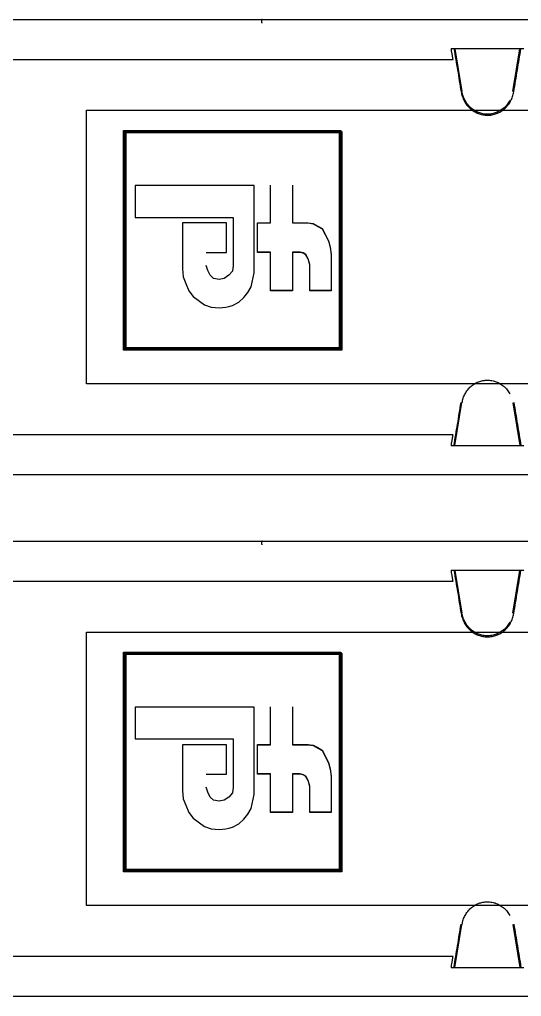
# Model space of a CAD drawing. Header units: metres. Extents: x 0 to 3575, y 0 to 842.
# Drawn here: x 248.7 to 257.15, y 326.55 to 342.99 of the extents above; entities that cross this region are included whole.
import ezdxf

# ---------------------------------------------------------------- set-up
doc = ezdxf.new("R2010")
doc.units = ezdxf.units.M
doc.layers.add('SCHEMATICS', color=7, linetype='Continuous')

msp = doc.modelspace()

# ---------------------------------------------------------------- linework, layer by layer
at = {"layer": 'SCHEMATICS', "color": 7}
for p, q in [((245.115, 342.994), (301.421, 342.994)), ((245.115, 342.994), (301.421, 342.994)), ((257.191, 342.504), (255.97, 342.504)), ((256.032, 342.504), (256.151, 341.781)), ((257.005, 341.781), (257.126, 342.504)), ((244.412, 342.32), (256, 342.32)), ((249.825, 336.859), (249.825, 341.466)), ((249.825, 341.466), (279.111, 341.466)), ((250.446, 341.108), (250.446, 341.128)), ((250.446, 341.128), (250.466, 341.128)), ((250.466, 341.108), (250.446, 341.108)), ((250.446, 337.451), (250.446, 341.108)), ((250.446, 341.108), (250.487, 341.108)), ((250.466, 341.128), (254.109, 341.128)), ((250.466, 341.128), (250.466, 341.108)), ((254.109, 341.087), (250.466, 341.087)), ((250.487, 341.108), (250.487, 337.451)), ((254.089, 337.451), (254.089, 341.108)), ((254.089, 341.108), (254.128, 341.108)), ((254.109, 341.128), (254.109, 341.087)), ((254.128, 341.108), (254.128, 337.451)), ((252.652, 340.2), (250.644, 340.2)), ((250.644, 340.2), (250.644, 339.664)), ((252.652, 338.73), (252.652, 340.2)), ((252.926, 339.573), (252.926, 340.205)), ((252.926, 339.569), (252.926, 340.2)), ((253.298, 340.205), (253.298, 339.573)), ((253.298, 340.2), (253.298, 339.569)), ((250.644, 339.664), (252.294, 339.664)), ((252.183, 339.569), (251.442, 339.569)), ((251.442, 339.569), (251.442, 338.797)), ((252.183, 339.073), (252.183, 339.569)), ((252.294, 339.664), (252.294, 338.852)), ((252.708, 339.077), (252.708, 339.573)), ((252.708, 339.573), (252.926, 339.573)), ((252.708, 339.073), (252.708, 339.569)), ((252.708, 339.569), (252.926, 339.569)), ((253.298, 339.573), (253.559, 339.573)), ((253.298, 339.569), (253.559, 339.569)), ((253.559, 339.573), (253.642, 339.559)), ((253.559, 339.569), (253.642, 339.553)), ((253.642, 339.559), (253.723, 339.518)), ((253.642, 339.553), (253.723, 339.512)), ((253.723, 339.518), (253.793, 339.477)), ((253.723, 339.512), (253.793, 339.471)), ((253.793, 339.477), (253.903, 339.27)), ((253.793, 339.471), (253.903, 339.266)), ((253.903, 339.27), (253.93, 339.161)), ((253.903, 339.266), (253.93, 339.155)), ((251.841, 339.073), (252.183, 339.073)), ((252.926, 339.077), (252.708, 339.077)), ((252.926, 339.073), (252.708, 339.073)), ((252.926, 338.431), (252.926, 339.077)), ((252.926, 338.427), (252.926, 339.073)), ((253.422, 339.077), (253.298, 339.077)), ((253.298, 339.077), (253.298, 338.431)), ((253.421, 339.073), (253.298, 339.073)), ((253.298, 339.073), (253.298, 338.427)), ((253.477, 339.059), (253.421, 339.073)), ((253.477, 339.064), (253.422, 339.077)), ((253.519, 339.036), (253.477, 339.064)), ((253.519, 339.032), (253.477, 339.059)), ((253.559, 338.967), (253.519, 339.036)), ((253.559, 338.963), (253.519, 339.032)), ((253.93, 339.161), (253.945, 339.036)), ((253.93, 339.155), (253.944, 339.032)), ((253.944, 339.032), (253.944, 338.427)), ((253.945, 339.036), (253.945, 338.431)), ((251.869, 338.771), (251.841, 338.852)), ((252.294, 338.852), (252.282, 338.757)), ((253.587, 338.871), (253.559, 338.967)), ((253.587, 338.866), (253.559, 338.963)), ((253.587, 338.431), (253.587, 338.871)), ((253.587, 338.427), (253.587, 338.866)), ((251.442, 338.797), (251.455, 338.66)), ((251.91, 338.689), (251.869, 338.771)), ((251.964, 338.633), (251.91, 338.689)), ((252.225, 338.689), (252.143, 338.633)), ((252.282, 338.757), (252.225, 338.689)), ((252.597, 338.495), (252.652, 338.73)), ((251.455, 338.66), (251.497, 338.55)), ((251.497, 338.55), (251.551, 338.427)), ((252.06, 338.619), (251.964, 338.633)), ((252.143, 338.633), (252.06, 338.619)), ((251.551, 338.427), (251.62, 338.33)), ((252.473, 338.317), (252.543, 338.399)), ((252.543, 338.399), (252.597, 338.495)), ((253.298, 338.431), (252.926, 338.431)), ((253.298, 338.427), (252.926, 338.427)), ((253.945, 338.431), (253.587, 338.431)), ((253.944, 338.427), (253.587, 338.427)), ((251.62, 338.33), (251.812, 338.193)), ((251.812, 338.193), (251.923, 338.152)), ((252.282, 338.179), (252.391, 338.234)), ((252.391, 338.234), (252.473, 338.317)), ((251.923, 338.152), (252.06, 338.138)), ((252.06, 338.138), (252.17, 338.152)), ((252.17, 338.152), (252.225, 338.165)), ((252.225, 338.165), (252.282, 338.179)), ((250.487, 337.451), (250.446, 337.451)), ((250.446, 337.429), (250.446, 337.451)), ((250.446, 337.451), (250.466, 337.451)), ((250.466, 337.429), (250.446, 337.429)), ((250.466, 337.429), (250.466, 337.471)), ((250.466, 337.471), (254.109, 337.471)), ((250.466, 337.451), (250.466, 337.429)), ((254.109, 337.429), (250.466, 337.429)), ((254.128, 337.451), (254.089, 337.451)), ((254.109, 337.471), (254.109, 337.429)), ((254.109, 337.429), (254.109, 337.451)), ((254.109, 337.451), (254.128, 337.451)), ((254.128, 337.429), (254.109, 337.429)), ((254.128, 337.451), (254.128, 337.429)), ((279.111, 336.859), (249.825, 336.859)), ((256.032, 335.82), (256.151, 336.544)), ((257.005, 336.543), (257.126, 335.82)), ((256, 336.004), (244.412, 336.004)), ((255.97, 335.82), (257.191, 335.82)), ((301.421, 335.329), (245.115, 335.329)), ((301.421, 335.329), (245.115, 335.329)), ((245.115, 334.212), (301.421, 334.212)), ((245.115, 334.212), (301.421, 334.212)), ((257.191, 333.72), (255.97, 333.72)), ((256.032, 333.72), (256.151, 332.997)), ((257.005, 332.997), (257.126, 333.72)), ((244.412, 333.537), (256, 333.537)), ((249.825, 328.075), (249.825, 332.682)), ((249.825, 332.682), (279.111, 332.682)), ((250.446, 332.325), (250.446, 332.345)), ((250.446, 332.345), (250.466, 332.345)), ((250.466, 332.325), (250.446, 332.325)), ((250.446, 328.668), (250.446, 332.325)), ((250.446, 332.325), (250.487, 332.325)), ((250.466, 332.345), (254.109, 332.345)), ((250.466, 332.345), (250.466, 332.325)), ((254.109, 332.305), (250.466, 332.305)), ((250.487, 332.325), (250.487, 328.668)), ((254.089, 328.668), (254.089, 332.325)), ((254.089, 332.325), (254.128, 332.325)), ((254.109, 332.345), (254.109, 332.305)), ((254.128, 332.325), (254.128, 328.668)), ((252.652, 331.417), (250.644, 331.417)), ((250.644, 331.417), (250.644, 330.882)), ((252.652, 329.945), (252.652, 331.417)), ((252.926, 330.79), (252.926, 331.422)), ((252.926, 330.785), (252.926, 331.417)), ((253.298, 331.422), (253.298, 330.79)), ((253.298, 331.417), (253.298, 330.785)), ((250.644, 330.882), (252.294, 330.882)), ((252.183, 330.785), (251.442, 330.785)), ((251.442, 330.785), (251.442, 330.015)), ((252.183, 330.29), (252.183, 330.785)), ((252.294, 330.882), (252.294, 330.069)), ((252.708, 330.294), (252.708, 330.79)), ((252.708, 330.79), (252.926, 330.79)), ((252.708, 330.29), (252.708, 330.785)), ((252.708, 330.785), (252.926, 330.785)), ((253.298, 330.79), (253.559, 330.79)), ((253.298, 330.785), (253.559, 330.785)), ((253.559, 330.79), (253.642, 330.776)), ((253.559, 330.785), (253.642, 330.77)), ((253.642, 330.776), (253.723, 330.735)), ((253.642, 330.77), (253.723, 330.729)), ((253.723, 330.735), (253.793, 330.693)), ((253.723, 330.729), (253.793, 330.688)), ((253.793, 330.693), (253.903, 330.487)), ((253.793, 330.688), (253.903, 330.482)), ((253.903, 330.487), (253.93, 330.377)), ((253.903, 330.482), (253.93, 330.372)), ((251.841, 330.29), (252.183, 330.29)), ((252.926, 330.294), (252.708, 330.294)), ((252.926, 330.29), (252.708, 330.29)), ((252.926, 329.648), (252.926, 330.294)), ((252.926, 329.644), (252.926, 330.29)), ((253.422, 330.294), (253.298, 330.294)), ((253.298, 330.294), (253.298, 329.648)), ((253.421, 330.29), (253.298, 330.29)), ((253.298, 330.29), (253.298, 329.644)), ((253.477, 330.276), (253.421, 330.29)), ((253.477, 330.28), (253.422, 330.294)), ((253.93, 330.377), (253.945, 330.253)), ((253.93, 330.372), (253.944, 330.249)), ((253.519, 330.253), (253.477, 330.28)), ((253.519, 330.249), (253.477, 330.276)), ((253.559, 330.184), (253.519, 330.253)), ((253.559, 330.18), (253.519, 330.249)), ((253.587, 330.088), (253.559, 330.184)), ((253.587, 330.083), (253.559, 330.18)), ((253.944, 330.249), (253.944, 329.644)), ((253.945, 330.253), (253.945, 329.648)), ((251.442, 330.015), (251.455, 329.876)), ((251.869, 329.986), (251.841, 330.069)), ((251.91, 329.904), (251.869, 329.986)), ((252.282, 329.974), (252.225, 329.904)), ((252.294, 330.069), (252.282, 329.974)), ((253.587, 329.648), (253.587, 330.088)), ((253.587, 329.644), (253.587, 330.083)), ((251.455, 329.876), (251.497, 329.767)), ((251.964, 329.849), (251.91, 329.904)), ((252.06, 329.835), (251.964, 329.849)), ((252.143, 329.849), (252.06, 329.835)), ((252.225, 329.904), (252.143, 329.849)), ((252.597, 329.712), (252.652, 329.945)), ((251.497, 329.767), (251.551, 329.644)), ((251.551, 329.644), (251.62, 329.546)), ((252.543, 329.615), (252.597, 329.712)), ((253.298, 329.648), (252.926, 329.648)), ((253.298, 329.644), (252.926, 329.644)), ((253.945, 329.648), (253.587, 329.648)), ((253.944, 329.644), (253.587, 329.644)), ((251.62, 329.546), (251.812, 329.41)), ((252.391, 329.451), (252.473, 329.533)), ((252.473, 329.533), (252.543, 329.615)), ((251.812, 329.41), (251.923, 329.369)), ((251.923, 329.369), (252.06, 329.355)), ((252.06, 329.355), (252.17, 329.369)), ((252.17, 329.369), (252.225, 329.382)), ((252.225, 329.382), (252.282, 329.396)), ((252.282, 329.396), (252.391, 329.451)), ((250.487, 328.668), (250.446, 328.668)), ((250.446, 328.646), (250.446, 328.668)), ((250.446, 328.668), (250.466, 328.668)), ((250.466, 328.646), (250.446, 328.646)), ((250.466, 328.646), (250.466, 328.687)), ((250.466, 328.687), (254.109, 328.687)), ((250.466, 328.668), (250.466, 328.646)), ((254.109, 328.646), (250.466, 328.646)), ((254.128, 328.668), (254.089, 328.668)), ((254.109, 328.687), (254.109, 328.646)), ((254.109, 328.646), (254.109, 328.668)), ((254.109, 328.668), (254.128, 328.668)), ((254.128, 328.646), (254.109, 328.646)), ((254.128, 328.668), (254.128, 328.646)), ((279.111, 328.075), (249.825, 328.075)), ((256.032, 327.036), (256.151, 327.76)), ((257.005, 327.76), (257.126, 327.036)), ((256, 327.22), (244.412, 327.22)), ((255.97, 327.036), (257.191, 327.036)), ((301.421, 326.546), (245.115, 326.546)), ((301.421, 326.546), (245.115, 326.546))]:
    msp.add_line(p, q, dxfattribs=at)
for points in [[(252.784, 342.994), (252.779, 342.993), (252.776, 342.991), (252.774, 342.986), (252.773, 342.98), (252.773, 342.974), (252.774, 342.967), (252.774, 342.959), (252.775, 342.952)], [(252.775, 342.952), (252.775, 342.95), (252.775, 342.947), (252.776, 342.945), (252.776, 342.943), (252.776, 342.941), (252.776, 342.938), (252.776, 342.936), (252.776, 342.934)], [(255.985, 342.413), (255.983, 342.424), (255.981, 342.435), (255.979, 342.447), (255.977, 342.458), (255.976, 342.47), (255.974, 342.481), (255.972, 342.492), (255.97, 342.504)], [(256.015, 342.504), (256.023, 342.459), (256.03, 342.414), (256.038, 342.368), (256.045, 342.323), (256.053, 342.277), (256.061, 342.232), (256.068, 342.186), (256.076, 342.14)], [(257.084, 342.14), (257.092, 342.186), (257.099, 342.231), (257.107, 342.277), (257.115, 342.323), (257.122, 342.368), (257.13, 342.413), (257.137, 342.459), (257.145, 342.504)], [(256, 342.32), (255.998, 342.331), (255.996, 342.343), (255.994, 342.355), (255.992, 342.366), (255.991, 342.378), (255.989, 342.39), (255.987, 342.401), (255.985, 342.413)], [(256.076, 342.14), (256.084, 342.095), (256.091, 342.05), (256.099, 342.005), (256.106, 341.96), (256.114, 341.914), (256.121, 341.869), (256.128, 341.823), (256.135, 341.777)], [(257.024, 341.777), (257.031, 341.822), (257.039, 341.868), (257.047, 341.913), (257.054, 341.959), (257.062, 342.004), (257.069, 342.05), (257.077, 342.095), (257.084, 342.14)], [(256.135, 341.777), (256.14, 341.757), (256.145, 341.737), (256.151, 341.718), (256.157, 341.698), (256.164, 341.679), (256.172, 341.66), (256.18, 341.641), (256.189, 341.623)], [(256.202, 341.63), (256.193, 341.648), (256.185, 341.666), (256.177, 341.685), (256.171, 341.704), (256.165, 341.723), (256.16, 341.742), (256.155, 341.762), (256.151, 341.781)], [(256.971, 341.622), (256.981, 341.64), (256.989, 341.659), (256.997, 341.678), (257.004, 341.698), (257.01, 341.717), (257.016, 341.737), (257.02, 341.757), (257.024, 341.777)], [(256.189, 341.623), (256.199, 341.606), (256.21, 341.588), (256.222, 341.572), (256.234, 341.555), (256.247, 341.539), (256.261, 341.524), (256.275, 341.509), (256.29, 341.495)], [(256.299, 341.508), (256.285, 341.521), (256.272, 341.535), (256.259, 341.549), (256.247, 341.564), (256.235, 341.58), (256.223, 341.596), (256.213, 341.613), (256.202, 341.63)], [(256.29, 341.495), (256.305, 341.482), (256.321, 341.47), (256.337, 341.459), (256.354, 341.448), (256.371, 341.438), (256.389, 341.428), (256.407, 341.42), (256.426, 341.412)], [(256.431, 341.428), (256.413, 341.436), (256.396, 341.444), (256.379, 341.453), (256.362, 341.463), (256.345, 341.473), (256.329, 341.484), (256.314, 341.496), (256.299, 341.508)], [(256.859, 341.508), (256.844, 341.496), (256.829, 341.484), (256.813, 341.473), (256.797, 341.463), (256.78, 341.453), (256.763, 341.444), (256.746, 341.436), (256.728, 341.428)], [(256.734, 341.411), (256.752, 341.419), (256.771, 341.428), (256.788, 341.437), (256.805, 341.447), (256.822, 341.458), (256.838, 341.47), (256.854, 341.482), (256.87, 341.495)], [(256.956, 341.63), (256.946, 341.613), (256.936, 341.596), (256.925, 341.58), (256.913, 341.564), (256.901, 341.549), (256.887, 341.535), (256.874, 341.521), (256.859, 341.508)], [(256.87, 341.495), (256.885, 341.509), (256.899, 341.523), (256.913, 341.539), (256.926, 341.554), (256.938, 341.57), (256.95, 341.587), (256.961, 341.604), (256.971, 341.622)], [(256.426, 341.412), (256.444, 341.406), (256.463, 341.4), (256.482, 341.395), (256.502, 341.391), (256.521, 341.388), (256.541, 341.385), (256.56, 341.384), (256.58, 341.383)], [(256.579, 341.4), (256.56, 341.401), (256.541, 341.402), (256.523, 341.404), (256.504, 341.408), (256.485, 341.411), (256.467, 341.416), (256.449, 341.422), (256.431, 341.428)], [(256.728, 341.428), (256.71, 341.422), (256.692, 341.416), (256.674, 341.411), (256.655, 341.408), (256.636, 341.404), (256.617, 341.402), (256.598, 341.401), (256.579, 341.4)], [(256.58, 341.383), (256.6, 341.384), (256.619, 341.385), (256.639, 341.387), (256.658, 341.39), (256.677, 341.394), (256.697, 341.399), (256.715, 341.405), (256.734, 341.411)], [(250.466, 337.451), (254.109, 337.451), (254.109, 341.108), (250.466, 341.108), (250.466, 337.451)], [(256.299, 336.816), (256.314, 336.829), (256.329, 336.841), (256.345, 336.852), (256.362, 336.862), (256.379, 336.872), (256.396, 336.881), (256.413, 336.889), (256.431, 336.896)], [(256.431, 336.896), (256.449, 336.902), (256.467, 336.908), (256.485, 336.912), (256.504, 336.916), (256.523, 336.919), (256.541, 336.922), (256.56, 336.923), (256.579, 336.923)], [(256.579, 336.923), (256.598, 336.923), (256.617, 336.922), (256.636, 336.919), (256.655, 336.916), (256.674, 336.912), (256.692, 336.908), (256.71, 336.902), (256.728, 336.896)], [(256.728, 336.896), (256.746, 336.889), (256.763, 336.881), (256.78, 336.872), (256.797, 336.862), (256.813, 336.852), (256.829, 336.841), (256.844, 336.829), (256.859, 336.816)], [(256.202, 336.695), (256.213, 336.712), (256.223, 336.728), (256.235, 336.744), (256.247, 336.76), (256.259, 336.775), (256.272, 336.789), (256.285, 336.803), (256.299, 336.816)], [(256.859, 336.816), (256.874, 336.803), (256.887, 336.789), (256.901, 336.775), (256.913, 336.76), (256.925, 336.744), (256.936, 336.728), (256.946, 336.712), (256.956, 336.695)], [(256.076, 336.184), (256.084, 336.229), (256.091, 336.274), (256.099, 336.32), (256.106, 336.365), (256.114, 336.411), (256.121, 336.456), (256.128, 336.501), (256.135, 336.547)], [(256.153, 336.544), (256.157, 336.563), (256.161, 336.583), (256.166, 336.602), (256.171, 336.621), (256.178, 336.64), (256.185, 336.659), (256.193, 336.677), (256.202, 336.695)], [(257.024, 336.547), (257.031, 336.501), (257.039, 336.456), (257.047, 336.411), (257.054, 336.365), (257.062, 336.32), (257.069, 336.274), (257.077, 336.229), (257.084, 336.184)], [(256.015, 335.82), (256.023, 335.865), (256.03, 335.911), (256.038, 335.956), (256.045, 336.002), (256.053, 336.047), (256.061, 336.093), (256.068, 336.138), (256.076, 336.184)], [(257.084, 336.184), (257.092, 336.138), (257.099, 336.093), (257.107, 336.047), (257.115, 336.002), (257.122, 335.956), (257.13, 335.911), (257.137, 335.865), (257.145, 335.82)], [(255.97, 335.82), (255.972, 335.832), (255.974, 335.843), (255.976, 335.855), (255.977, 335.866), (255.979, 335.878), (255.981, 335.889), (255.983, 335.901), (255.985, 335.913)], [(255.985, 335.913), (255.987, 335.924), (255.989, 335.935), (255.991, 335.946), (255.992, 335.958), (255.994, 335.969), (255.996, 335.981), (255.998, 335.992), (256, 336.004)], [(252.784, 334.212), (252.779, 334.211), (252.776, 334.208), (252.774, 334.203), (252.773, 334.198), (252.773, 334.191), (252.774, 334.184), (252.774, 334.176), (252.775, 334.169)], [(252.775, 334.169), (252.775, 334.166), (252.775, 334.164), (252.776, 334.161), (252.776, 334.159), (252.776, 334.157), (252.776, 334.154), (252.776, 334.152), (252.776, 334.15)], [(255.985, 333.63), (255.983, 333.641), (255.981, 333.653), (255.979, 333.664), (255.977, 333.675), (255.976, 333.687), (255.974, 333.698), (255.972, 333.709), (255.97, 333.72)], [(256, 333.537), (255.998, 333.549), (255.996, 333.56), (255.994, 333.572), (255.992, 333.583), (255.991, 333.595), (255.989, 333.607), (255.987, 333.618), (255.985, 333.63)], [(256.015, 333.72), (256.023, 333.675), (256.03, 333.63), (256.038, 333.585), (256.045, 333.539), (256.053, 333.494), (256.061, 333.448), (256.068, 333.403), (256.076, 333.357)], [(257.084, 333.357), (257.092, 333.403), (257.099, 333.448), (257.107, 333.493), (257.115, 333.539), (257.122, 333.584), (257.13, 333.63), (257.137, 333.675), (257.145, 333.72)], [(256.076, 333.357), (256.084, 333.312), (256.091, 333.266), (256.099, 333.221), (256.106, 333.176), (256.114, 333.13), (256.121, 333.085), (256.128, 333.04), (256.135, 332.994)], [(257.024, 332.994), (257.031, 333.04), (257.039, 333.085), (257.047, 333.13), (257.054, 333.176), (257.062, 333.221), (257.069, 333.266), (257.077, 333.312), (257.084, 333.357)], [(256.135, 332.994), (256.14, 332.974), (256.145, 332.954), (256.151, 332.935), (256.157, 332.915), (256.164, 332.895), (256.172, 332.876), (256.18, 332.858), (256.189, 332.839)], [(256.202, 332.846), (256.193, 332.864), (256.185, 332.882), (256.177, 332.901), (256.171, 332.92), (256.165, 332.939), (256.16, 332.958), (256.155, 332.978), (256.151, 332.997)], [(256.971, 332.838), (256.981, 332.857), (256.989, 332.876), (256.997, 332.895), (257.004, 332.914), (257.01, 332.934), (257.016, 332.954), (257.02, 332.974), (257.024, 332.994)], [(256.189, 332.839), (256.199, 332.822), (256.21, 332.804), (256.222, 332.787), (256.234, 332.771), (256.247, 332.755), (256.261, 332.74), (256.275, 332.726), (256.29, 332.712)], [(256.299, 332.724), (256.285, 332.738), (256.272, 332.752), (256.259, 332.766), (256.247, 332.781), (256.235, 332.797), (256.223, 332.813), (256.213, 332.829), (256.202, 332.846)], [(256.956, 332.846), (256.946, 332.829), (256.936, 332.813), (256.925, 332.797), (256.913, 332.781), (256.901, 332.766), (256.887, 332.752), (256.874, 332.738), (256.859, 332.724)], [(256.87, 332.711), (256.885, 332.725), (256.899, 332.739), (256.913, 332.754), (256.926, 332.77), (256.938, 332.786), (256.95, 332.803), (256.961, 332.821), (256.971, 332.838)], [(256.29, 332.712), (256.305, 332.699), (256.321, 332.687), (256.337, 332.675), (256.354, 332.664), (256.371, 332.654), (256.389, 332.645), (256.407, 332.636), (256.426, 332.628)], [(256.431, 332.644), (256.413, 332.652), (256.396, 332.66), (256.379, 332.669), (256.362, 332.678), (256.345, 332.689), (256.329, 332.7), (256.314, 332.712), (256.299, 332.724)], [(256.426, 332.628), (256.444, 332.622), (256.463, 332.616), (256.482, 332.611), (256.502, 332.607), (256.521, 332.604), (256.541, 332.601), (256.56, 332.6), (256.58, 332.599)], [(256.579, 332.617), (256.56, 332.618), (256.541, 332.619), (256.523, 332.621), (256.504, 332.624), (256.485, 332.628), (256.467, 332.633), (256.449, 332.638), (256.431, 332.644)], [(256.728, 332.644), (256.71, 332.638), (256.692, 332.633), (256.674, 332.628), (256.655, 332.624), (256.636, 332.621), (256.617, 332.619), (256.598, 332.618), (256.579, 332.617)], [(256.58, 332.599), (256.6, 332.6), (256.619, 332.601), (256.639, 332.604), (256.658, 332.607), (256.677, 332.611), (256.697, 332.616), (256.715, 332.622), (256.734, 332.628)], [(256.859, 332.724), (256.844, 332.712), (256.829, 332.7), (256.813, 332.689), (256.797, 332.678), (256.78, 332.669), (256.763, 332.66), (256.746, 332.652), (256.728, 332.644)], [(256.734, 332.628), (256.752, 332.636), (256.771, 332.644), (256.788, 332.654), (256.805, 332.664), (256.822, 332.674), (256.838, 332.686), (256.854, 332.698), (256.87, 332.711)], [(250.466, 328.668), (254.109, 328.668), (254.109, 332.324), (250.466, 332.324), (250.466, 328.668)], [(256.202, 327.91), (256.213, 327.928), (256.223, 327.944), (256.235, 327.961), (256.247, 327.976), (256.259, 327.991), (256.272, 328.006), (256.285, 328.02), (256.299, 328.033)], [(256.299, 328.033), (256.314, 328.046), (256.329, 328.057), (256.345, 328.068), (256.362, 328.079), (256.379, 328.088), (256.396, 328.097), (256.413, 328.106), (256.431, 328.113)], [(256.431, 328.113), (256.449, 328.12), (256.467, 328.125), (256.485, 328.129), (256.504, 328.133), (256.523, 328.136), (256.541, 328.138), (256.56, 328.139), (256.579, 328.14)], [(256.579, 328.14), (256.598, 328.139), (256.617, 328.138), (256.636, 328.136), (256.655, 328.133), (256.674, 328.129), (256.692, 328.125), (256.71, 328.12), (256.728, 328.113)], [(256.728, 328.113), (256.746, 328.106), (256.763, 328.097), (256.78, 328.088), (256.797, 328.079), (256.813, 328.068), (256.829, 328.057), (256.844, 328.046), (256.859, 328.033)], [(256.859, 328.033), (256.874, 328.02), (256.887, 328.006), (256.901, 327.991), (256.913, 327.976), (256.925, 327.961), (256.936, 327.944), (256.946, 327.928), (256.956, 327.91)], [(256.153, 327.76), (256.157, 327.78), (256.161, 327.799), (256.166, 327.819), (256.171, 327.838), (256.178, 327.856), (256.185, 327.875), (256.193, 327.893), (256.202, 327.91)], [(256.076, 327.401), (256.084, 327.446), (256.091, 327.491), (256.099, 327.537), (256.106, 327.582), (256.114, 327.627), (256.121, 327.672), (256.128, 327.717), (256.135, 327.763)], [(257.024, 327.764), (257.031, 327.718), (257.039, 327.673), (257.047, 327.627), (257.054, 327.582), (257.062, 327.537), (257.069, 327.491), (257.077, 327.446), (257.084, 327.401)], [(256.015, 327.036), (256.023, 327.081), (256.03, 327.127), (256.038, 327.172), (256.045, 327.218), (256.053, 327.264), (256.061, 327.309), (256.068, 327.355), (256.076, 327.401)], [(257.084, 327.401), (257.092, 327.355), (257.099, 327.309), (257.107, 327.264), (257.115, 327.218), (257.122, 327.172), (257.13, 327.127), (257.137, 327.081), (257.145, 327.036)], [(255.985, 327.128), (255.987, 327.14), (255.989, 327.151), (255.991, 327.163), (255.992, 327.174), (255.994, 327.186), (255.996, 327.197), (255.998, 327.209), (256, 327.22)], [(255.97, 327.036), (255.972, 327.047), (255.974, 327.059), (255.976, 327.071), (255.977, 327.082), (255.979, 327.094), (255.981, 327.106), (255.983, 327.117), (255.985, 327.128)]]:
    msp.add_lwpolyline(points, dxfattribs=at)

doc.saveas('drawing.dxf')
